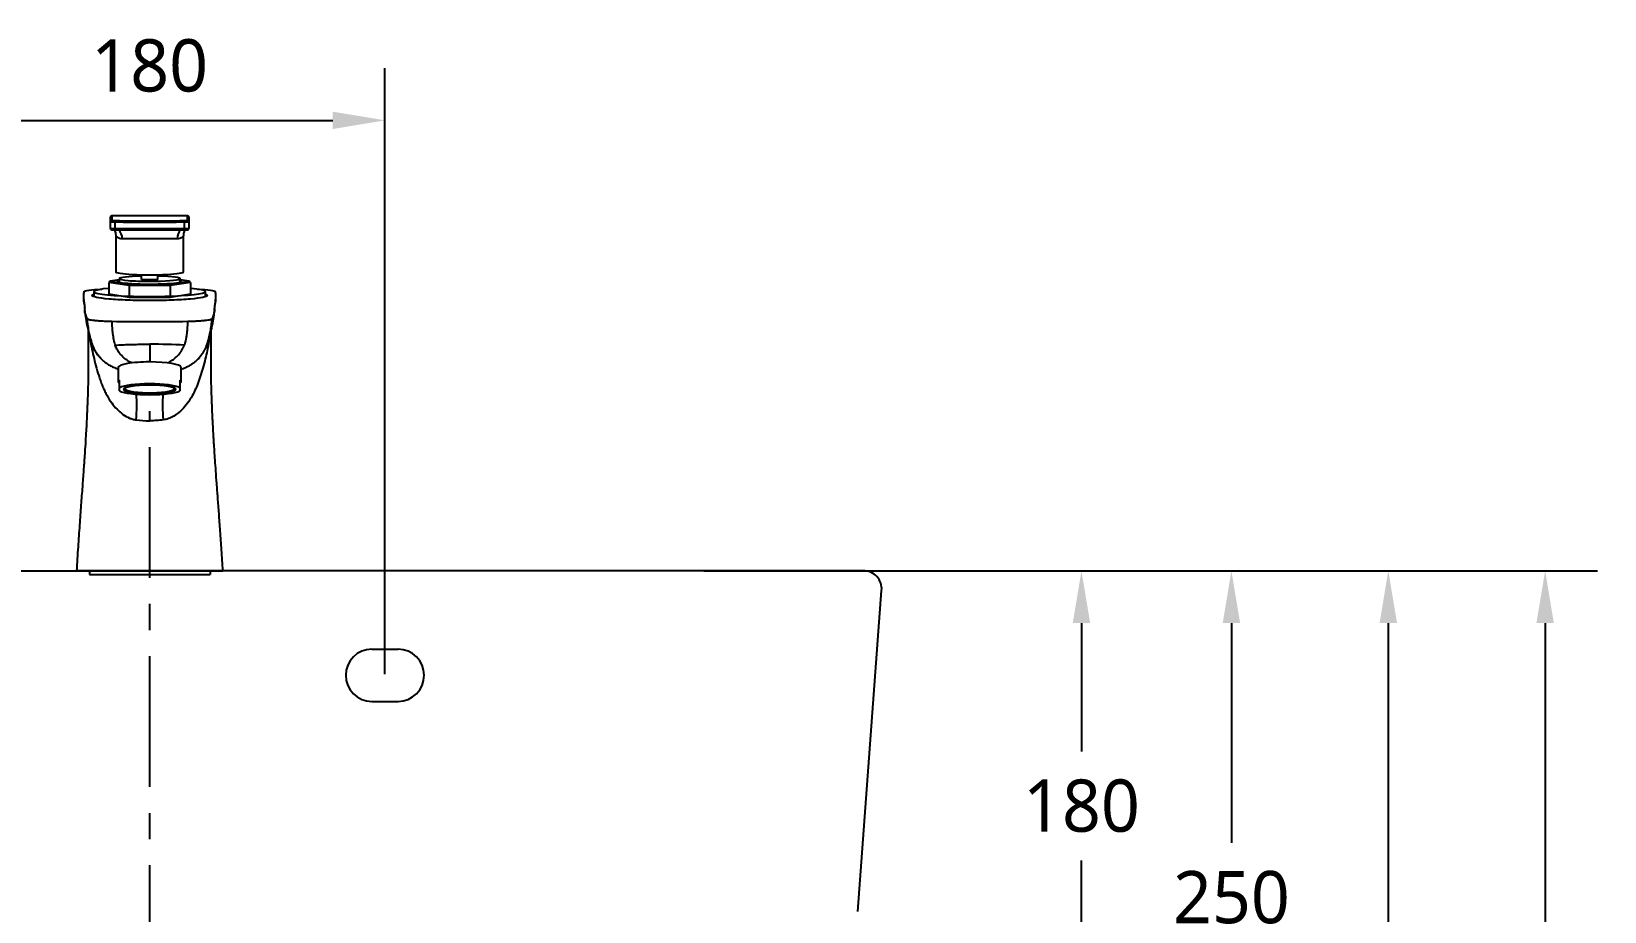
# Model space of a CAD drawing. Extents: x 0 to 6861, y 0 to 2100.
# Drawn here: x 1155 to 1756, y 795 to 1132 of the extents above; entities that cross this region are included whole.
import ezdxf

# ---------------------------------------------------------------- set-up
doc = ezdxf.new("R2010")
doc.units = 0
doc.header["$LTSCALE"] = 20
doc.header["$MEASUREMENT"] = 0
doc.linetypes.add('CENTER', pattern=[2, 1.25, -0.25, 0.25, -0.25])
doc.linetypes.add('HIDDEN', pattern=[0.375, 0.25, -0.125])
doc.layers.get('0').update_dxf_attribs({"linetype": 'CONTINUOUS'})
doc.layers.get('DEFPOINTS').update_dxf_attribs({"linetype": 'CONTINUOUS'})
for name, color, linetype in [('1', 1, 'CONTINUOUS'), ('7', 7, 'CONTINUOUS'), ('CENTER', 2, 'CENTER')]:
    doc.layers.add(name, color=color, linetype=linetype)
doc.layers.add('30', color=7, linetype='CONTINUOUS', true_color=0xffffff)
doc.styles.get("Standard").update_dxf_attribs({"font": 'NanumGothic.ttf'})
doc.dimstyles.get("Standard").update_dxf_attribs({"dimtxt": 2.5, "dimasz": 2, "dimexe": 2, "dimexo": 1, "dimgap": 1.5, "dimtad": 1, "dimdec": 0, "dimlfac": 10, "dimrnd": 0.5, "dimzin": 0, "dimdsep": 46, "dimtxsty": 'Standard', "dimcen": 0, "dimclrt": 2, "dimadec": 0, "dimazin": 0, "dimtfac": 1, "dimtdec": 0, "dimtmove": 0, "dimatfit": 3, "dimfxl": 1, "dimtolj": 1, "dimtzin": 0, "dimarcsym": 0})

# ---------------------------------------------------------------- blocks, each defined once
blk = doc.blocks.new('*D4')
at = {"layer": '1', "color": 3, "lineweight": -2, "transparency": 16777216}
for p, q in [((1110, 885.42), (1110, 1117.72)), ((1290, 885.9), (1290, 1117.72)), ((1130, 1097.72), (1270, 1097.72))]:
    blk.add_line(p, q, dxfattribs=at)
at = {"layer": '1', "color": 3, "transparency": 16777216}
for points in [[(1130, 1101.05), (1130, 1094.38), (1110, 1097.72)], [(1270, 1101.05), (1270, 1094.38), (1290, 1097.72)]]:
    blk.add_solid(points, dxfattribs=at)
at = {"layer": 'DEFPOINTS', "color": 0, "transparency": 16777216}
for p in [(1290, 1097.72), (1110, 885.42), (1290, 885.9)]:
    blk.add_point(p, dxfattribs=at)
at = {"layer": '1', "color": 2, "transparency": 16777216, "insert": (1200, 1118.6), "char_height": 20, "attachment_point": 5}
blk.add_mtext('\\A1;180', dxfattribs=at)
blk = doc.blocks.new('*D17')
at = {"layer": '1', "color": 3, "lineweight": -2, "transparency": 16777216}
for p, q in [((1473, 925.42), (1576.41, 925.42)), ((1556.41, 905.42), (1556.41, 856.31)), ((1556.41, 765.42), (1556.41, 814.54)), ((1230.26, 745.42), (1576.41, 745.42))]:
    blk.add_line(p, q, dxfattribs=at)
at = {"layer": '1', "color": 3, "transparency": 16777216}
for points in [[(1553.08, 905.42), (1559.75, 905.42), (1556.41, 925.42)], [(1553.08, 765.42), (1559.75, 765.42), (1556.41, 745.42)]]:
    blk.add_solid(points, dxfattribs=at)
at = {"layer": 'DEFPOINTS', "color": 0, "transparency": 16777216}
for p in [(1473, 925.42), (1230.26, 745.42), (1556.41, 745.42)]:
    blk.add_point(p, dxfattribs=at)
at = {"layer": '1', "color": 2, "transparency": 16777216, "insert": (1556.41, 835.42), "char_height": 20, "attachment_point": 5}
blk.add_mtext('\\A1;180', dxfattribs=at)
blk = doc.blocks.new('*D18')
at = {"layer": '1', "color": 3, "lineweight": -2, "transparency": 16777216}
for p, q in [((1437.41, 925.42), (1633.77, 925.42)), ((1613.77, 905.42), (1613.77, 821.31)), ((1613.77, 695.42), (1613.77, 779.54)), ((1350, 675.42), (1633.77, 675.42))]:
    blk.add_line(p, q, dxfattribs=at)
at = {"layer": '1', "color": 3, "transparency": 16777216}
for points in [[(1610.44, 905.42), (1617.1, 905.42), (1613.77, 925.42)], [(1610.44, 695.42), (1617.1, 695.42), (1613.77, 675.42)]]:
    blk.add_solid(points, dxfattribs=at)
at = {"layer": 'DEFPOINTS', "color": 0, "transparency": 16777216}
for p in [(1437.41, 925.42), (1350, 675.42), (1613.77, 675.42)]:
    blk.add_point(p, dxfattribs=at)
at = {"layer": '1', "color": 2, "transparency": 16777216, "insert": (1613.77, 800.42), "char_height": 20, "attachment_point": 5}
blk.add_mtext('\\A1;250', dxfattribs=at)
blk = doc.blocks.new('*D20')
at = {"layer": '1', "color": 3, "lineweight": -2, "transparency": 16777216}
for p, q in [((1576.41, 925.42), (1693.77, 925.42)), ((1673.77, 905.42), (1673.77, 790.44)), ((1673.77, 635.46), (1673.77, 750.44)), ((1200, 615.46), (1693.77, 615.46))]:
    blk.add_line(p, q, dxfattribs=at)
at = {"layer": '1', "color": 3, "transparency": 16777216}
for points in [[(1670.44, 905.42), (1677.1, 905.42), (1673.77, 925.42)], [(1670.44, 635.46), (1677.1, 635.46), (1673.77, 615.46)]]:
    blk.add_solid(points, dxfattribs=at)
at = {"layer": 'DEFPOINTS', "color": 0, "transparency": 16777216}
for p in [(1576.41, 925.42), (1200, 615.46), (1673.77, 615.46)]:
    blk.add_point(p, dxfattribs=at)
at = {"layer": '1', "color": 2, "transparency": 16777216, "insert": (1673.77, 770.44), "char_height": 20, "attachment_point": 5}
blk.add_mtext('\\A1;310', dxfattribs=at)
blk = doc.blocks.new('*D22')
at = {"layer": '1', "color": 3, "lineweight": -2, "transparency": 16777216}
for p, q in [((1411.91, 925.42), (1753.77, 925.42)), ((1733.77, 905.42), (1733.77, 565.42)), ((1733.77, 185.42), (1733.77, 525.42)), ((1385.45, 165.42), (1753.77, 165.42))]:
    blk.add_line(p, q, dxfattribs=at)
at = {"layer": '1', "color": 3, "transparency": 16777216}
for points in [[(1730.44, 905.42), (1737.1, 905.42), (1733.77, 925.42)], [(1730.44, 185.42), (1737.1, 185.42), (1733.77, 165.42)]]:
    blk.add_solid(points, dxfattribs=at)
at = {"layer": 'DEFPOINTS', "color": 0, "transparency": 16777216}
for p in [(1411.91, 925.42), (1385.45, 165.42), (1733.77, 165.42)]:
    blk.add_point(p, dxfattribs=at)
at = {"layer": '1', "color": 2, "transparency": 16777216, "insert": (1733.77, 545.42), "char_height": 20, "attachment_point": 5}
blk.add_mtext('\\A1;760', dxfattribs=at)

msp = doc.modelspace()

# ---------------------------------------------------------------- linework, layer by layer
at = {"ltscale": 0.5}
for p, q in [((1226.48185, 925.42301), (1173.52232, 925.42301)), ((1223.07708, 925.42301), (1176.93797, 925.42297)), ((1176.93797, 925.42297), (1176.93797, 923.94444)), ((1223.07708, 925.42301), (1223.07708, 923.94444))]:
    msp.add_line(p, q, dxfattribs=at)
at = {"color": 7, "linetype": 'HIDDEN'}
msp.add_line((1182.52315, 925.42306), (1182.52315, 925.42297), dxfattribs=at)
at = {"layer": '1', "color": 7, "linetype": 'Continuous'}
for p, q in [((1185.00208, 1058.89652), (1185.00208, 1060.65043)), ((1185.50208, 1061.15035), (1185.50208, 1059.39644)), ((1214.50208, 1059.39644), (1214.50208, 1061.15035)), ((1215.00208, 1060.65043), (1215.00208, 1058.89652)), ((1185.00208, 1056.3969), (1185.00208, 1058.89652)), ((1186.67367, 1058.84958), (1186.67367, 1056.34996)), ((1187.00208, 1053.53588), (1187.00208, 1039.77813)), ((1213.00208, 1039.77813), (1213.00208, 1053.5497)), ((1213.3305, 1056.34996), (1213.3305, 1058.84958)), ((1215.00208, 1058.89652), (1215.00208, 1056.3969)), ((1192.20785, 1034.49457), (1184.41362, 1035.67116)), ((1184.41362, 1035.67116), (1184.41362, 1031.18829)), ((1188.35215, 1036.68423), (1184.89147, 1036.16181)), ((1188.35217, 1036.67666), (1184.99098, 1036.16926)), ((1184.99098, 1036.16926), (1192.49653, 1035.03624)), ((1188.35208, 1037.16546), (1188.35208, 1035.82527)), ((1192.49653, 1035.03624), (1207.50764, 1035.03624)), ((1196.90208, 1036.89092), (1196.90208, 1038.67791)), ((1196.90208, 1036.89092), (1203.10208, 1036.89092)), ((1203.10208, 1036.89092), (1203.10208, 1038.67791)), ((1207.50764, 1035.03624), (1215.01319, 1036.16926)), ((1215.59054, 1035.67116), (1207.79631, 1034.49457)), ((1215.01319, 1036.16926), (1211.65199, 1036.67666)), ((1215.1127, 1036.16181), (1211.65201, 1036.68423)), ((1211.65208, 1035.82527), (1211.65208, 1037.16546)), ((1215.59054, 1035.67116), (1215.59054, 1031.18829)), ((1178.70208, 1032.18448), (1178.70208, 1030.22796)), ((1192.20785, 1030.01169), (1184.41362, 1031.18829)), ((1207.79631, 1034.49457), (1192.20785, 1034.49457)), ((1192.20785, 1034.49457), (1192.20785, 1030.01169)), ((1207.79631, 1030.01169), (1192.20785, 1030.01169)), ((1207.79631, 1034.49457), (1207.79631, 1030.01169)), ((1215.59054, 1031.18829), (1207.79631, 1030.01169)), ((1221.30208, 1030.22796), (1221.30208, 1032.18448)), ((1200.00208, 1012.07856), (1200.00208, 1005.2912)), ((1188.00208, 1003.2073), (1188.00208, 997.79085)), ((1212.00208, 997.79085), (1212.00208, 1003.2073)), ((1188.50208, 995.43167), (1188.50208, 998.38609)), ((1188.50208, 994.24119), (1188.50208, 995.43167)), ((1190.50208, 995.37871), (1190.50208, 995.03033)), ((1209.50208, 995.03033), (1209.50208, 995.37871)), ((1211.50208, 998.38609), (1211.50208, 995.43167)), ((1211.50208, 995.43167), (1211.50208, 994.24119)), ((1176.93797, 923.94444), (1223.07708, 923.94444))]:
    msp.add_line(p, q, dxfattribs=at)
for centre, major_axis, ratio, start_param, end_param in [((1185.50208, 1060.65043), (0.5, 0), 0.999848, 1.570796327, 3.141592654), ((1185.50208, 1058.89652), (0.5, 0), 0.999848, 1.570796327, 3.141592654), ((1188.00208, 1061.15035), (-2.5, 0), 0.017452, 5.171113031, 6.283185307), ((1188.00208, 1059.39644), (-2.5, 0), 0.017452, 0, 0.265054879), ((1188.00208, 1059.39644), (-2.5, 0), 0.017452, 0.265055404, 1.112072276), ((1186.89507, 1058.8574), (0.00431, 0.49998), 0.442737, 0.019465208, 1.590261535), ((1200.00208, 1060.72629), (-29.6, 0), 0.017452, 4.25366493, 5.171113031), ((1200.00208, 1059.82051), (-29.6, 0), 0.017452, 1.112072276, 2.029520377), ((1212.00208, 1061.15035), (-2.5, 0), 0.017452, 3.919313652, 4.25366493), ((1212.00208, 1059.39644), (-2.5, 0), 0.017452, 2.029520377, 2.733357725), ((1213.10909, 1058.8574), (-0.00431, 0.49998), 0.442737, 4.692923772, 6.263720099), ((1212.00208, 1061.15035), (-2.5, 0), 0.017452, 3.141592654, 3.919313456), ((1212.00208, 1059.39644), (-2.5, 0), 0.017452, 2.733358072, 3.141592654), ((1214.50208, 1060.65043), (0.5, 0), 0.999848, 0, 1.570796327), ((1214.50208, 1058.89652), (0.5, 0), 0.999848, 0, 1.570796327), ((1188.00208, 1058.89652), (3, 0), 0.017452, 3.141592654, 4.25366493), ((1188.00208, 1056.3969), (-3, 0), 0.017452, 0, 1.112072276), ((1188.00208, 1055.89698), (2.5, 0), 0.017452, 3.834987354, 4.25366493), ((1200.00208, 1059.32058), (30.1, 0), 0.017452, 4.25366493, 5.171113031), ((1200.00208, 1056.82097), (-30.1, 0), 0.017452, 1.112072276, 2.029520377), ((1186.89507, 1056.35778), (0.00431, 0.49998), 0.442737, 1.590261535, 3.161057862), ((1200.00208, 1056.32104), (29.6, 0), 0.017452, 4.25366493, 5.171113031), ((1185.50208, 1052.12292), (-0.11889, -4.99859), 0.806122, 1.641637388, 2.4303569), ((1214.50208, 1052.12292), (0.11889, -4.99859), 0.806122, 3.852828407, 4.641547919), ((1213.10909, 1056.35778), (-0.00431, 0.49998), 0.442737, 3.122127445, 4.692923772), ((1212.00208, 1055.89698), (2.5, 0), 0.017452, 5.171113031, 5.500686255), ((1212.00208, 1058.89652), (3, 0), 0.017452, 5.171113031, 6.283185307), ((1212.00208, 1056.3969), (-3, 0), 0.017452, 2.029520377, 3.141592654), ((1200.00208, 1052.30951), (13, 0), 0.009298, 0.634183841, 2.507408813), ((1184.99098, 1035.67116), (0.57735, 0), 0.86273, 1.570796327, 3.141592654), ((1200.00208, 1036.16926), (12.3, 0), 0.087156, 2.815063332, 6.283185307), ((1200.00208, 1039.77813), (-13, 0), 0.087156, 0, 3.141592654), ((1200.00208, 1035.8704), (-12, 0), 0.087156, 6.040987991, 6.228796494), ((1200.00208, 1037.16546), (-11.65, 0), 0.087156, 4.98168237, 6.283185307), ((1200.00208, 1037.16546), (-11.65, 0), 0.087156, 0, 1.57079634), ((1192.49653, 1034.53814), (0.03749, 0.49954), 0.572989, 0.130245065, 1.701041392), ((1200.00208, 1037.16546), (-11.65, 0), 0.087156, 1.570796288, 4.443095563), ((1207.50764, 1034.53814), (-0.03749, 0.49954), 0.572989, 4.582143916, 6.152940242), ((1200.00208, 1035.8704), (-12, 0), 0.087156, 3.195981588, 3.383790019), ((1200.00208, 1036.16926), (12.3, 0), 0.087156, 0, 0.326529384), ((1215.01319, 1035.67116), (0.57735, 0), 0.86273, 0, 1.570796327), ((1200.00208, 1032.18448), (21.3, 0), 0.087156, 2.391930121, 6.283185307), ((1200.00208, 1032.18448), (21.3, 0), 0.087156, 0, 0.749662558), ((1200.00208, 1003.2073), (-12, 0), 0.173648, 4.712388959, 6.283185307), ((1200.00208, 1003.2073), (-12, 0), 0.173648, 3.141592892, 4.712389043), ((1200.00208, 997.79085), (12, 0), 0.173648, 2.85190566, 3.431279648), ((1200.00208, 994.83643), (-12, 0), 0.173648, 3.431279648, 5.993498313), ((1200.00208, 994.83643), (-12, 0), 0.173648, 0.289686994, 2.85190566), ((1190.32412, 981.64342), (1.64152, 21.43724), 0.207191, 4.797038507, 5.28355879), ((1209.68004, 981.64342), (-1.64152, 21.43724), 0.207191, 0.999626518, 1.4861468), ((1200.00208, 997.79085), (12, 0), 0.173648, 5.993498313, 6.572872301)]:
    msp.add_ellipse(centre, major_axis=major_axis, ratio=ratio, start_param=start_param, end_param=end_param, dxfattribs=at)
msp.add_ellipse((1200.00208, 994.83643), major_axis=(-10, 0), ratio=0.173648, dxfattribs=at)
for points, knots in [([(1186.89076, 1061.18953), (1186.7815, 1061.18859), (1186.47774, 1061.18545), (1186.03953, 1061.17869), (1185.65227, 1061.16686), (1185.52193, 1061.16031), (1185.40445, 1061.14512), (1185.3068, 1061.1147), (1185.20572, 1061.06087), (1185.09948, 1060.96116), (1185.02057, 1060.81697), (1185.00263, 1060.70786), (1185.00208, 1060.65043)], [0, 0, 0, 0, 0.108226032, 0.316180683, 0.52548979, 0.739767635, 0.79357157, 0.819276822, 0.855693019, 0.899489584, 0.950318517, 1, 1, 1, 1]), ([(1215.00208, 1060.65043), (1215.00129, 1060.71577), (1214.98094, 1060.82452), (1214.9031, 1060.95968), (1214.81337, 1061.04761), (1214.72602, 1061.10122), (1214.65438, 1061.12903), (1214.60376, 1061.14226), (1214.56012, 1061.15031), (1214.49583, 1061.15807), (1214.37943, 1061.1654), (1214.14443, 1061.17415), (1213.88887, 1061.17894), (1213.77459, 1061.18068)], [0, 0, 0, 0, 0.074842105, 0.13400593, 0.183608255, 0.225830591, 0.260029563, 0.288048615, 0.320704839, 0.37932025, 0.5523057, 0.821668093, 1, 1, 1, 1]), ([(1185.00208, 1056.3969), (1185.00287, 1056.33156), (1185.02322, 1056.22281), (1185.10107, 1056.08766), (1185.1908, 1055.99972), (1185.27815, 1055.94612), (1185.34978, 1055.91829), (1185.4004, 1055.90507), (1185.44406, 1055.89702), (1185.50821, 1055.88926), (1185.62665, 1055.88196), (1185.82, 1055.87423), (1186.0284, 1055.87033), (1186.08659, 1055.86937)], [0, 0, 0, 0, 0.081688841, 0.146265117, 0.200405182, 0.24649012, 0.283817696, 0.314399999, 0.350043693, 0.414021384, 0.602831961, 0.896836277, 1, 1, 1, 1]), ([(1186.43703, 1055.86853), (1186.52151, 1055.70727), (1186.70101, 1055.31395), (1186.90309, 1054.63547), (1187.00716, 1054.01333), (1186.99403, 1053.63897), (1186.98625, 1053.53676)], [0, 0, 0, 0, 0.230280232, 0.538782149, 0.874549145, 1, 1, 1, 1]), ([(1189.52986, 1052.38113), (1188.695, 1052.37057), (1188.05536, 1052.70765), (1187.21823, 1053.31367), (1187.00352, 1053.57419), (1187.0021, 1053.56513)], [0, 0, 0, 0, 0.507359728, 0.507359728, 1, 1, 1, 1]), ([(1213.00207, 1053.56508), (1213.00144, 1053.57522), (1212.78438, 1053.31187), (1211.94387, 1052.70478), (1211.31093, 1052.37056), (1210.47431, 1052.38113)], [0, 0, 0, 0, 0.492763741, 0.492763741, 1, 1, 1, 1]), ([(1213.01568, 1053.55058), (1213.00965, 1053.6417), (1213, 1053.9712), (1213.08106, 1054.51825), (1213.24739, 1055.15504), (1213.4269, 1055.59352), (1213.54014, 1055.8196), (1213.56596, 1055.86909)], [0, 0, 0, 0, 0.112511617, 0.408135128, 0.679943841, 0.928860697, 1, 1, 1, 1]), ([(1213.76789, 1055.86648), (1213.8295, 1055.86733), (1214.06024, 1055.87091), (1214.34755, 1055.88061), (1214.48251, 1055.88701), (1214.5997, 1055.9022), (1214.69737, 1055.93263), (1214.79845, 1055.98647), (1214.90469, 1056.08618), (1214.98359, 1056.23036), (1215.00153, 1056.33948), (1215.00208, 1056.3969)], [0, 0, 0, 0, 0.092606526, 0.370349072, 0.654684879, 0.726079967, 0.76018953, 0.808511972, 0.866627788, 0.934075197, 1, 1, 1, 1]), ([(1175.25124, 1026.57985), (1175.21119, 1026.72189), (1175.00721, 1027.49307), (1174.76919, 1028.89412), (1174.74235, 1030.62861), (1174.87498, 1031.73359), (1174.95981, 1032.20922)], [0, 0, 0, 0, 0.075727638, 0.41110137, 0.746475102, 1, 1, 1, 1]), ([(1174.79789, 1029.13431), (1174.85393, 1028.39018), (1174.96319, 1027.26845), (1175.11003, 1026.12629), (1175.1626, 1025.74807)], [0, 0, 0, 0, 0.670460059, 1, 1, 1, 1]), ([(1174.95981, 1032.20922), (1174.99605, 1032.41248), (1175.5455, 1032.61421), (1177.96236, 1032.94526), (1179.70946, 1033.06815), (1181.75713, 1033.12954)], [0, 0, 0, 0, 0.518456859, 0.518456859, 1, 1, 1, 1]), ([(1221.31374, 1031.16945), (1221.76616, 1031.01567), (1222.37508, 1030.60665), (1220.82266, 1029.94708), (1215.97542, 1029.30656), (1208.62625, 1028.88409), (1200.00208, 1028.7299), (1191.37792, 1028.88409), (1184.02874, 1029.30656), (1179.18151, 1029.94708), (1177.62909, 1030.60665), (1178.238, 1031.01567), (1178.69043, 1031.16945)], [0, 0, 0, 0, 0.068267658, 0.176200742, 0.284133825, 0.392066906, 0.499999986, 0.607933066, 0.715866147, 0.82379923, 0.931732314, 1, 1, 1, 1]), ([(1218.29649, 1033.12803), (1220.3254, 1033.0659), (1222.06629, 1032.94226), (1224.4539, 1032.61448), (1225.00813, 1032.41238), (1225.04435, 1032.20922)], [0, 0, 0, 0, 0.479538408, 0.479538408, 1, 1, 1, 1]), ([(1225.04435, 1032.20922), (1225.12919, 1031.73359), (1225.26182, 1030.62861), (1225.23497, 1028.89412), (1224.99696, 1027.49307), (1224.79298, 1026.72189), (1224.75293, 1026.57985)], [0, 0, 0, 0, 0.253524898, 0.58889863, 0.924272362, 1, 1, 1, 1]), ([(1224.83791, 1025.72095), (1224.84789, 1025.79273), (1224.99578, 1026.87228), (1225.11303, 1027.97387), (1225.19747, 1029.0236)], [0, 0, 0, 0, 0.066579786, 1, 1, 1, 1]), ([(1176.15121, 1021.74536), (1175.93608, 1022.25641), (1175.52772, 1023.39649), (1175.25296, 1024.65567), (1175.15836, 1025.40346), (1175.14508, 1025.52211)], [0, 0, 0, 0, 0.40612002, 0.90577848, 1, 1, 1, 1]), ([(1175.17731, 1025.87551), (1175.19065, 1025.934), (1175.20604, 1025.99248), (1175.24255, 1026.1391), (1175.2684, 1026.25254), (1175.27487, 1026.36599), (1175.27511, 1026.39129)], [0, 0, 0, 0, 0.340221193, 0.340221193, 0.852893351, 1, 1, 1, 1]), ([(1175.29946, 1023.93197), (1175.34899, 1023.49324), (1175.45459, 1022.65365), (1175.63078, 1021.48087), (1175.80018, 1020.48776), (1175.94561, 1019.71115), (1176.10194, 1018.92975), (1176.29389, 1018.03722), (1176.52657, 1017.04738), (1176.79233, 1016.00443), (1177.08964, 1014.91939), (1177.46853, 1013.65679), (1177.76777, 1012.70777), (1177.95437, 1012.18561), (1177.97162, 1012.1377)], [0, 0, 0, 0, 0.110438091, 0.210546732, 0.292385684, 0.355938966, 0.401208262, 0.479318371, 0.568998646, 0.645501788, 0.739207966, 0.852862692, 0.986475033, 1, 1, 1, 1]), ([(1222.03418, 1012.14528), (1222.10491, 1012.34757), (1222.27283, 1012.83866), (1222.48627, 1013.5068), (1222.67047, 1014.1056), (1222.79767, 1014.53265), (1222.90648, 1014.90738), (1223.00928, 1015.27058), (1223.10862, 1015.63067), (1223.20458, 1015.98769), (1223.29722, 1016.34159), (1223.3924, 1016.71502), (1223.50756, 1017.18057), (1223.65595, 1017.80612), (1223.84257, 1018.64276), (1224.05752, 1019.69137), (1224.28806, 1020.95123), (1224.51459, 1022.38826), (1224.64468, 1023.40328), (1224.70409, 1023.92899)], [0, 0, 0, 0, 0.055751452, 0.135469658, 0.184650407, 0.221681645, 0.255430999, 0.288313446, 0.320329946, 0.351481552, 0.381769428, 0.411194858, 0.4454274, 0.496413606, 0.564528622, 0.649760094, 0.752090931, 0.87149813, 1, 1, 1, 1]), ([(1224.85908, 1025.52211), (1224.8458, 1025.40346), (1224.75121, 1024.65567), (1224.47645, 1023.39649), (1224.06809, 1022.25641), (1223.85295, 1021.74536)], [0, 0, 0, 0, 0.09422152, 0.59387998, 1, 1, 1, 1]), ([(1224.72905, 1026.39126), (1224.7293, 1026.36598), (1224.73576, 1026.25253), (1224.76161, 1026.1391), (1224.79806, 1025.99275), (1224.81337, 1025.93453), (1224.82667, 1025.8763)], [0, 0, 0, 0, 0.147304916, 0.660784098, 0.660784098, 1, 1, 1, 1]), ([(1176.43439, 1017.45528), (1176.43622, 1016.38849), (1176.44065, 1013.7242), (1176.44741, 1009.62796), (1176.4524, 1005.33209), (1176.46235, 1001.5331), (1176.45409, 998.23109), (1176.39286, 995.42711), (1176.3196, 993.12134), (1176.25773, 991.31322), (1176.2085, 989.98826), (1176.17082, 989.02154), (1176.1403, 988.26553), (1176.10927, 987.51928), (1176.07175, 986.64403), (1176.01876, 985.45387), (1175.93517, 983.66982), (1175.80823, 981.14916), (1175.62505, 977.81864), (1175.38058, 973.76668), (1175.06787, 968.99356), (1174.68317, 963.49937), (1174.22705, 957.28383), (1173.70923, 950.34601), (1173.14479, 942.68446), (1172.58224, 934.29544), (1172.19762, 928.4612), (1172.00223, 925.42301)], [0, 0, 0, 0, 0.034737516, 0.086756098, 0.133385808, 0.174622925, 0.210463486, 0.240904844, 0.265945193, 0.2855825, 0.299815221, 0.309118223, 0.317083382, 0.32445159, 0.333437919, 0.345611472, 0.363229905, 0.39156082, 0.427736172, 0.471758556, 0.523631744, 0.583360152, 0.650948662, 0.72640171, 0.809723412, 0.90092013, 1, 1, 1, 1]), ([(1177.92441, 1012.37616), (1177.79427, 1012.80578), (1177.54127, 1013.641), (1177.08548, 1015.39707), (1176.62052, 1017.63081), (1176.29854, 1019.91524), (1176.18761, 1021.29322), (1176.15121, 1021.74536)], [0, 0, 0, 0, 0.142719554, 0.277458785, 0.56627007, 0.857683822, 1, 1, 1, 1]), ([(1185.46492, 1020.73645), (1185.1402, 1020.74284), (1184.49701, 1020.75805), (1183.2454, 1020.798), (1181.76413, 1020.86536), (1180.17113, 1020.97143), (1178.80351, 1021.09913), (1177.69248, 1021.24449), (1176.86142, 1021.4034), (1176.32721, 1021.57171), (1176.17563, 1021.68736), (1176.15122, 1021.74535)], [0, 0, 0, 0, 0.062499865, 0.125000071, 0.250000481, 0.375000892, 0.500001303, 0.625001713, 0.750002124, 0.875002535, 1, 1, 1, 1]), ([(1185.46493, 1020.73645), (1185.4944, 1020.35109), (1185.55333, 1019.58043), (1185.64709, 1018.0525), (1185.8014, 1016.16194), (1186.09374, 1014.28548), (1186.44146, 1012.81704), (1186.67186, 1012.09504), (1186.78315, 1011.7463)], [0, 0, 0, 0, 0.125141221, 0.250268547, 0.500038578, 0.749324067, 0.878915328, 1, 1, 1, 1]), ([(1214.53924, 1020.73645), (1214.51748, 1020.45407), (1214.48577, 1020.03136), (1214.44562, 1019.46959), (1214.40869, 1018.9091), (1214.3647, 1018.21094), (1214.29933, 1017.37699), (1214.22119, 1016.54703), (1214.12376, 1015.72143), (1214.02264, 1015.03737), (1213.9397, 1014.56099), (1213.8886, 1014.28953), (1213.84836, 1014.08634), (1213.80614, 1013.88356), (1213.74717, 1013.61375), (1213.63679, 1013.14317), (1213.49365, 1012.60931), (1213.3525, 1012.14625), (1213.27365, 1011.90308), (1213.23654, 1011.79177), (1213.22105, 1011.74627)], [0, 0, 0, 0, 0.091545092, 0.137317638, 0.183090184, 0.274635276, 0.366180368, 0.45772546, 0.549270552, 0.640815644, 0.68658819, 0.709474463, 0.732360736, 0.755247009, 0.778133282, 0.823905828, 0.91545092, 0.961223465, 0.984109738, 1, 1, 1, 1]), ([(1223.85295, 1021.74536), (1223.82854, 1021.68737), (1223.67696, 1021.57171), (1223.14274, 1021.4034), (1222.31169, 1021.24449), (1221.20065, 1021.09913), (1219.83304, 1020.97143), (1218.24003, 1020.86536), (1216.75876, 1020.798), (1215.50715, 1020.75805), (1214.86396, 1020.74284), (1214.53924, 1020.73645)], [0, 0, 0, 0, 0.124998404, 0.24999868, 0.374998957, 0.499999233, 0.62499951, 0.749999787, 0.875000063, 0.937500202, 1, 1, 1, 1]), ([(1222.0798, 1012.37614), (1222.1067, 1012.46135), (1222.16208, 1012.64068), (1222.27342, 1013.00989), (1222.46715, 1013.67642), (1222.72579, 1014.64453), (1223.00157, 1015.81388), (1223.24267, 1016.98999), (1223.44903, 1018.17202), (1223.59197, 1019.16125), (1223.68887, 1019.95473), (1223.77411, 1020.74946), (1223.82492, 1021.34675), (1223.85295, 1021.74536)], [0, 0, 0, 0, 0.0286099, 0.059945065, 0.122615394, 0.247956052, 0.37329671, 0.498637368, 0.623978026, 0.749318684, 0.811989013, 0.874659342, 1, 1, 1, 1]), ([(1228.00194, 925.42301), (1227.83058, 928.06256), (1227.49586, 933.13362), (1227.01602, 940.42921), (1226.53485, 947.09926), (1226.08616, 953.14632), (1225.68209, 958.57157), (1225.33128, 963.37582), (1225.03629, 967.55945), (1224.79609, 971.12254), (1224.61846, 973.89101), (1224.49186, 975.95519), (1224.40601, 977.40548), (1224.34282, 978.50647), (1224.29366, 979.38364), (1224.2463, 980.24652), (1224.18945, 981.30906), (1224.11877, 982.67812), (1224.03139, 984.45461), (1223.92647, 986.74402), (1223.80636, 989.63341), (1223.68229, 993.13145), (1223.5541, 997.23814), (1223.54049, 1001.95467), (1223.55529, 1007.27801), (1223.56114, 1012.50999), (1223.56712, 1015.96742), (1223.56972, 1017.44803)], [0, 0, 0, 0, 0.086086602, 0.165394577, 0.237929443, 0.303696624, 0.362699644, 0.414941474, 0.460425274, 0.499154161, 0.531130937, 0.550683779, 0.566440568, 0.578401925, 0.586568289, 0.595030305, 0.606533689, 0.621209328, 0.63966345, 0.664444689, 0.695834266, 0.733829274, 0.778425869, 0.829620355, 0.887408865, 0.951784171, 1, 1, 1, 1]), ([(1176.74194, 1016.56591), (1176.87329, 1015.69258), (1177.0377, 1014.67843), (1177.42305, 1012.51117), (1177.64458, 1011.35849), (1178.38438, 1007.82115), (1178.97947, 1005.36021), (1179.67223, 1002.88276)], [0, 0, 0, 0, 0.245828461, 0.245828461, 0.497218974, 0.497218974, 1, 1, 1, 1]), ([(1180.26658, 1007.84122), (1180.1729, 1007.9639), (1179.6517, 1008.66739), (1178.76627, 1010.08529), (1178.2032, 1011.61751), (1177.92441, 1012.37616)], [0, 0, 0, 0, 0.098598617, 0.553687598, 1, 1, 1, 1]), ([(1177.92441, 1012.37616), (1177.92441, 1012.37606), (1177.92442, 1012.37587), (1177.92444, 1012.37548), (1177.92448, 1012.37481), (1177.92454, 1012.37345), (1177.92469, 1012.37074), (1177.92499, 1012.36532), (1177.92572, 1012.35441), (1177.92756, 1012.33246), (1177.93284, 1012.28799), (1177.94611, 1012.21642), (1177.96277, 1012.15725), (1177.97374, 1012.12444)], [0, 0, 0, 0, 0.001196838, 0.002393676, 0.004787352, 0.009574701, 0.019149391, 0.038298737, 0.076597302, 0.153193929, 0.306385278, 0.612761018, 1, 1, 1, 1]), ([(1177.98116, 1012.10322), (1178.22887, 1011.37319), (1178.87989, 1009.95594), (1179.67979, 1008.49863), (1180.25622, 1007.85772), (1180.2691, 1007.84347)], [0, 0, 0, 0, 0.489812393, 0.988641941, 1, 1, 1, 1]), ([(1193.17927, 1004.85973), (1192.98014, 1004.96541), (1192.55125, 1005.20308), (1191.9056, 1005.59683), (1191.24608, 1006.04386), (1190.60892, 1006.52508), (1190.09946, 1006.95545), (1189.70653, 1007.3179), (1189.41968, 1007.59889), (1189.14122, 1007.8891), (1188.87167, 1008.18861), (1188.61158, 1008.4975), (1188.2782, 1008.92177), (1187.88817, 1009.47529), (1187.46773, 1010.17616), (1187.09935, 1010.91188), (1186.88681, 1011.4444), (1186.78994, 1011.72624), (1186.78311, 1011.74627)], [0, 0, 0, 0, 0.071439664, 0.155271827, 0.23910399, 0.322936153, 0.406768316, 0.448684397, 0.490600479, 0.53251656, 0.574432642, 0.616348723, 0.658264804, 0.742096967, 0.82592913, 0.909761293, 0.993593456, 1, 1, 1, 1]), ([(1186.78314, 1011.7463), (1187.70065, 1011.78726), (1189.50855, 1011.86796), (1192.23366, 1011.9602), (1194.89448, 1012.02742), (1197.47758, 1012.07017), (1199.17205, 1012.0758), (1200.00208, 1012.07856)], [0, 0, 0, 0, 0.213570853, 0.420826826, 0.62128573, 0.81448691, 1, 1, 1, 1]), ([(1206.90868, 1004.9051), (1207.19953, 1005.06132), (1208.69691, 1005.91842), (1210.63624, 1007.44999), (1212.1388, 1009.45872), (1212.83488, 1010.72629), (1213.09422, 1011.41137), (1213.22101, 1011.7463)], [0, 0, 0, 0, 0.105835127, 0.552131079, 0.77526084, 0.890127671, 1, 1, 1, 1]), ([(1219.72876, 1007.82734), (1219.86657, 1008.00799), (1220.2012, 1008.46819), (1220.56662, 1009.03796), (1220.83585, 1009.50393), (1221.01122, 1009.82072), (1221.30666, 1010.39099), (1221.61532, 1011.07789), (1221.8548, 1011.70653), (1221.98224, 1012.07298), (1222.04516, 1012.26662), (1222.07724, 1012.36802), (1222.0798, 1012.37614)], [0, 0, 0, 0, 0.144838517, 0.357473076, 0.410631715, 0.463790355, 0.570107634, 0.782742193, 0.889059472, 0.942218112, 0.995376752, 1, 1, 1, 1]), ([(1223.13224, 1015.72456), (1223.0014, 1014.89679), (1222.65996, 1012.87481), (1222.03946, 1009.75708), (1221.25753, 1006.31789), (1220.65896, 1004.09645), (1220.33193, 1002.88276)], [0, 0, 0, 0, 0.214083957, 0.497581841, 0.725504691, 1, 1, 1, 1]), ([(1222.07975, 1012.37616), (1222.0745, 1012.3255), (1222.0666, 1012.24931), (1222.04557, 1012.17078), (1222.0373, 1012.14452)], [0, 0, 0, 0, 0.664912866, 1, 1, 1, 1]), ([(1181.38859, 1006.53267), (1181.35867, 1006.56368), (1180.97652, 1006.96335), (1180.60135, 1007.40286), (1180.26658, 1007.84122)], [0, 0, 0, 0, 0.078172441, 1, 1, 1, 1]), ([(1181.19586, 1006.7628), (1181.30843, 1006.63093), (1181.78114, 1006.09997), (1182.64294, 1005.35744), (1183.83881, 1004.46491), (1185.26292, 1003.63413), (1186.67746, 1003.00802), (1187.6192, 1002.69773), (1187.99696, 1002.58895)], [0, 0, 0, 0, 0.067910634, 0.281961615, 0.496438461, 0.699118545, 0.880359401, 1, 1, 1, 1]), ([(1212.00179, 1002.59196), (1212.14474, 1002.63292), (1212.74498, 1002.81412), (1213.81208, 1003.20852), (1215.1455, 1003.8575), (1216.38358, 1004.61886), (1217.44225, 1005.43227), (1218.16255, 1006.04055), (1218.53776, 1006.46075), (1218.57813, 1006.50678)], [0, 0, 0, 0, 0.049501703, 0.207933854, 0.372580037, 0.551751799, 0.752993682, 0.973254969, 1, 1, 1, 1]), ([(1218.57723, 1006.49337), (1218.68771, 1006.60669), (1219.01173, 1006.94999), (1219.39544, 1007.3983), (1219.66426, 1007.74278), (1219.72876, 1007.82734)], [0, 0, 0, 0, 0.279966653, 0.825926947, 1, 1, 1, 1]), ([(1219.73506, 1007.84347), (1219.74795, 1007.85772), (1219.80437, 1007.92045), (1219.85918, 1007.98417), (1219.90062, 1008.03393)], [0, 0, 0, 0, 0.227444701, 1, 1, 1, 1]), ([(1179.67223, 1002.88276), (1180.02524, 1001.62035), (1180.41363, 1000.42686), (1181.04239, 998.55234), (1181.25832, 997.93656), (1181.70402, 996.74832), (1181.934, 996.17145), (1182.40858, 995.03588), (1182.65264, 994.48267), (1183.15895, 993.4331), (1183.42205, 992.93004), (1184.24309, 991.44866), (1184.83404, 990.50351), (1186.11448, 988.74292), (1186.80148, 987.93178), (1188.23866, 986.46274), (1188.99562, 985.80096), (1190.58061, 984.66746), (1191.39653, 984.20217), (1192.65049, 983.6673), (1193.07038, 983.51628), (1193.95222, 983.2717), (1194.41251, 983.17855), (1194.88861, 983.11702)], [0, 0, 0, 0, 0.125, 0.125, 0.1875, 0.1875, 0.25, 0.25, 0.3125, 0.3125, 0.375, 0.375, 0.5, 0.5, 0.625, 0.625, 0.75, 0.75, 0.875, 0.875, 0.9375, 0.9375, 1, 1, 1, 1]), ([(1220.33193, 1002.88276), (1220.01945, 1001.84386), (1219.39524, 999.76851), (1218.30743, 996.68471), (1217.03503, 993.69512), (1215.43378, 990.83658), (1213.52097, 988.20431), (1211.41184, 986.07822), (1209.2904, 984.55107), (1207.24772, 983.53832), (1205.80687, 983.25361), (1205.11555, 983.11702)], [0, 0, 0, 0, 0.124897647, 0.249498282, 0.373782948, 0.498535701, 0.628587242, 0.748541199, 0.84038449, 0.923417089, 1, 1, 1, 1]), ([(1209.50208, 995.03032), (1209.50208, 994.59845), (1208.47824, 994.16923), (1204.96096, 993.55846), (1202.48918, 993.38067), (1197.51499, 993.38067), (1195.04321, 993.55846), (1191.52593, 994.16923), (1190.50208, 994.59845), (1190.50208, 995.21776), (1190.69493, 995.4047), (1191.05699, 995.58123)], [0, 0, 0, 0, 0.225530003, 0.225530003, 0.451060006, 0.451060006, 0.676590009, 0.676590009, 0.902120012, 0.902120012, 1, 1, 1, 1]), ([(1205.11555, 983.11702), (1204.26287, 983.02018), (1202.57705, 982.82873), (1200.85374, 982.79876), (1200.00208, 982.78396)], [0, 0, 0, 0, 0.505797528, 1, 1, 1, 1]), ([(1200.00208, 925.42301), (1199.11909, 925.42301), (1198.2361, 925.42301), (1196.478, 925.42301), (1195.38413, 925.42301), (1194.08619, 925.42301), (1193.22531, 925.42301), (1191.73156, 925.42301), (1189.64136, 925.42301), (1187.22572, 925.42301), (1184.92332, 925.42301), (1182.75529, 925.42301), (1180.74006, 925.42301), (1178.89621, 925.42301), (1176.68743, 925.42301), (1174.88504, 925.42301), (1173.54078, 925.42301), (1172.9004, 925.42301), (1172.51252, 925.42301), (1172.20958, 925.42301), (1172.07836, 925.42301), (1172.03474, 925.42301)], [0, 0, 0, 0, 0.06250781, 0.06250781, 0.125015621, 0.140642573, 0.156269526, 0.187523431, 0.250031241, 0.312539051, 0.375046862, 0.437554672, 0.500062482, 0.562570292, 0.625078103, 0.750093723, 0.812601533, 0.875109344, 0.906363249, 0.937617154, 1, 1, 1, 1]), ([(1200.00208, 925.42301), (1200.88507, 925.42301), (1201.76807, 925.42301), (1203.52616, 925.42301), (1204.62004, 925.42301), (1205.91797, 925.42301), (1206.77886, 925.42301), (1208.27261, 925.42301), (1210.36281, 925.42301), (1212.77844, 925.42301), (1215.08085, 925.42301), (1217.24888, 925.42301), (1219.2641, 925.42301), (1221.10796, 925.42301), (1223.31674, 925.42301), (1225.11912, 925.42301), (1226.46339, 925.42301), (1227.10376, 925.42301), (1227.49164, 925.42301), (1227.79489, 925.42301), (1227.92624, 925.42301), (1227.96977, 925.42301), (1227.96982, 925.42301)], [0, 0, 0, 0, 0.062496096, 0.062496096, 0.124992192, 0.140616216, 0.15624024, 0.187488288, 0.249984383, 0.312480479, 0.374976575, 0.437472671, 0.499968767, 0.562464863, 0.624960958, 0.74995315, 0.812449246, 0.874945342, 0.90619339, 0.937441438, 0.999937533, 1, 1, 1, 1])]:
    msp.add_open_spline(points, degree=3, knots=knots, dxfattribs=at)
for points, degree in [([(1178.60661, 1030.38054), (1178.56928, 1030.34778), (1178.54187, 1030.31494), (1178.5245, 1030.28206)], 3), ([(1221.50211, 1030.20131), (1221.5058, 1030.28476), (1221.44203, 1030.36809), (1221.31408, 1030.45063)], 3), ([(1225.20121, 1029.0702), (1225.20291, 1029.09157), (1225.2046, 1029.11294), (1225.20628, 1029.13431)], 3), ([(1175.14508, 1025.52211), (1175.13974, 1025.56981), (1175.13961, 1025.61751), (1175.14312, 1025.66521)], 3), ([(1175.2981, 1023.93214), (1175.23723, 1024.46113), (1175.18623, 1024.99124), (1175.14508, 1025.52211)], 3), ([(1224.70603, 1023.93178), (1224.80451, 1024.79272), (1224.86103, 1025.66545)], 2), ([(1224.71181, 1023.98832), (1224.77057, 1024.50156), (1224.81962, 1025.01301), (1224.85908, 1025.52211)], 3), ([(1224.86104, 1025.66528), (1224.86456, 1025.61756), (1224.86443, 1025.56983), (1224.85908, 1025.52211)], 3), ([(1200.00208, 1020.59469), (1195.0957, 1020.59469), (1190.25029, 1020.64219), (1185.46492, 1020.73645)], 3), ([(1214.53924, 1020.73645), (1209.75387, 1020.64219), (1204.90847, 1020.59469), (1200.00208, 1020.59469)], 3), ([(1177.97374, 1012.12444), (1177.97767, 1012.11267), (1177.98182, 1012.10092), (1177.98618, 1012.08922)], 3), ([(1213.22103, 1011.7463), (1208.95653, 1011.94701), (1204.53134, 1012.07856), (1200.00208, 1012.07856)], 3), ([(1221.21939, 1010.21081), (1221.52703, 1010.83532), (1221.80421, 1011.45839), (1222.023, 1012.10322)], 3), ([(1222.0373, 1012.14452), (1222.03233, 1012.12874), (1222.02693, 1012.11297), (1222.02113, 1012.09729)], 3), ([(1180.50054, 1007.53973), (1181.19586, 1006.7628)], 1), ([(1208.79616, 995.65007), (1209.25538, 995.45369), (1209.50208, 995.24233), (1209.50208, 995.03032)], 3), ([(1194.88861, 983.11702), (1196.58562, 982.8977), (1198.28728, 982.78489), (1200.00208, 982.78396)], 3)]:
    msp.add_open_spline(points, degree=degree, dxfattribs=at)
at = {"layer": '30', "color": 7, "linetype": 'Continuous'}
msp.add_line((1215.21813, 925.42301), (1184.78603, 925.42301), dxfattribs=at)
at = {"layer": '7'}
for p, q in [((926.99955, 925.42301), (1200, 925.42301)), ((1473.00045, 925.42301), (1200, 925.42301)), ((1285, 895.42309), (1295, 895.42309)), ((1285, 875.42309), (1295, 875.42309))]:
    msp.add_line(p, q, dxfattribs=at)
at = {"layer": '7', "extrusion": (0, 1, 0)}
msp.add_line((1470.928, 795.04436, -8.91847), (1479.9778, 917.86032), dxfattribs=at)
at = {"layer": '7'}
for centre, radius, start, end in [((1473.00045, 918.42301), 7, 355.38935079, 90.00001626), ((1285, 885.42309), 10, 90, 270), ((1295, 885.42309), 10, 270, 90)]:
    msp.add_arc(centre, radius, start, end, dxfattribs=at)
at = {"layer": 'CENTER', "color": 1, "linetype": 'CENTER', "ltscale": 2}
msp.add_line((1200, 442.72511), (1200, 986.42105), dxfattribs=at)

# ---------------------------------------------------------------- dimensions: what is measured, and where the dimension line sits
at = {"layer": '1'}
dim = msp.add_linear_dim(base=(1290, 1097.71518), p1=(1110, 885.42492), p2=(1290, 885.89816), dimstyle='Standard', override={"dimtxt": 20, "dimasz": 20, "dimexe": 20, "dimexo": 0, "dimgap": 10, "dimdec": 4, "dimlfac": 1, "dimzin": 8, "dimclrd": 3, "dimclre": 3, "dimtdec": 4}, dxfattribs=at)
dim.commit()
dim.dimension.update_dxf_attribs({"geometry": '*D4', "text_midpoint": (1200, 1118.60216)})
for base, p1, p2, picture, middle in [((1673.77, 615.46178), (1576.4138, 925.42301), (1200, 615.46178), '*D20', (1673.77, 770.44239)), ((1556.4138, 745.42301), (1473.00045, 925.42301), (1230.2554, 745.42301), '*D17', (1556.4138, 835.42301)), ((1613.77, 675.42301), (1437.41173, 925.42301), (1350, 675.42301), '*D18', (1613.77, 800.42301)), ((1733.77, 165.42301), (1411.91257, 925.42301), (1385.44772, 165.42301), '*D22', (1733.77, 545.42301))]:
    dim = msp.add_linear_dim(base=base, p1=p1, p2=p2, angle=90, dimstyle='Standard', override={"dimtxt": 20, "dimasz": 20, "dimexe": 20, "dimexo": 0, "dimgap": 10, "dimtih": 1, "dimtoh": 1, "dimlfac": 1, "dimzin": 8, "dimclrd": 3, "dimclre": 3}, dxfattribs=at)
    dim.commit()
    dim.dimension.update_dxf_attribs({"geometry": picture, "text_midpoint": middle})

doc.saveas('drawing.dxf')
